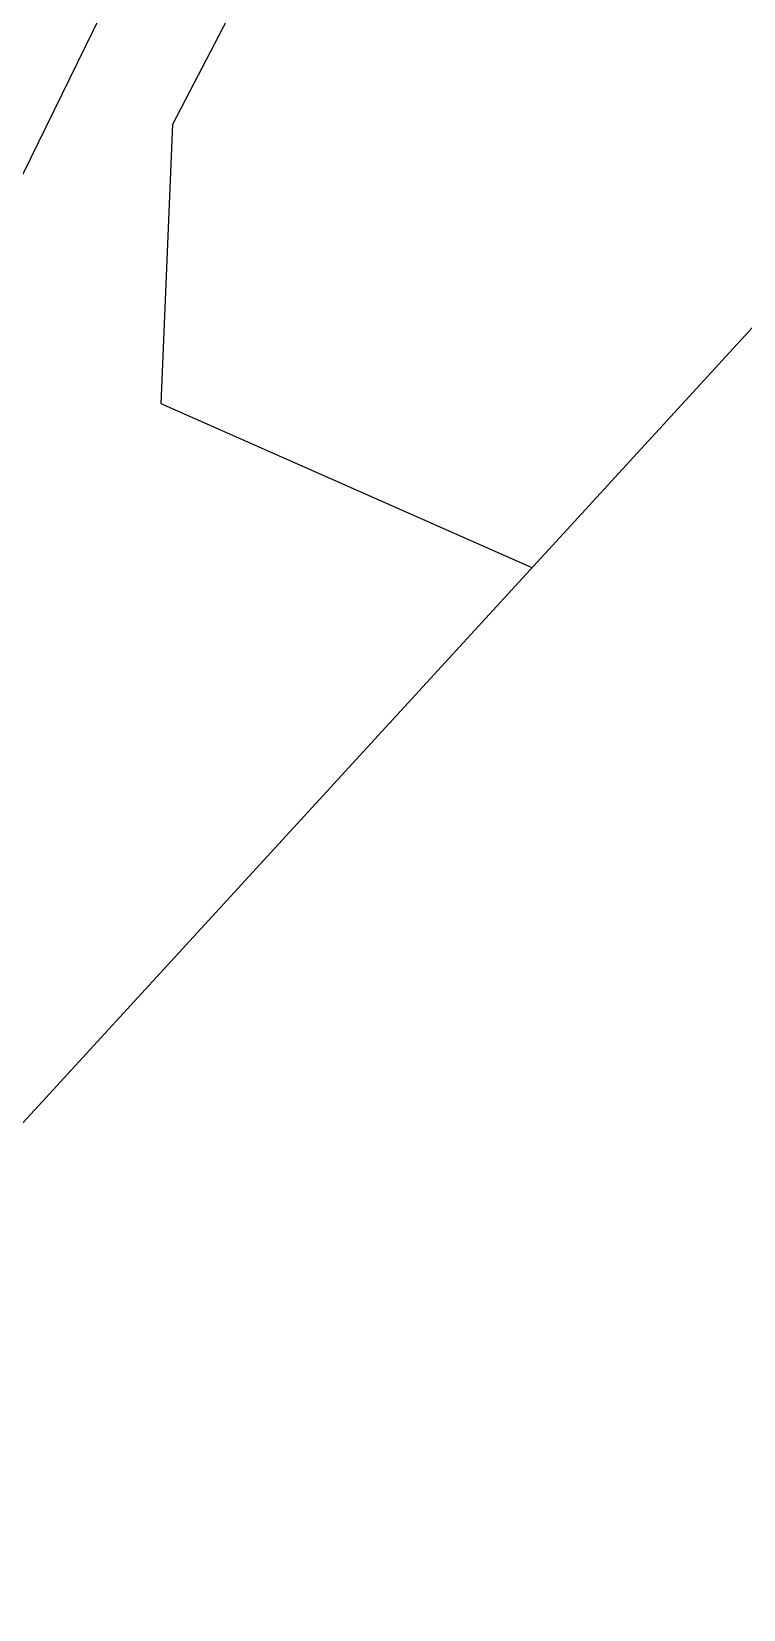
# Model space of a CAD drawing. Header units: inches. Extents: x 653559 to 669309, y 7245317 to 7256454.
# Drawn here: x 664513.6 to 664552.3, y 7252192 to 7252277.9 of the extents above; entities that cross this region are included whole.
import ezdxf

# ---------------------------------------------------------------- set-up
doc = ezdxf.new("R2010")
doc.units = ezdxf.units.IN
doc.header["$MEASUREMENT"] = 0
for name, color, linetype in [('Cauce', 5, 'Continuous'), ('Perimetral', 190, 'Continuous'), ('Reserva', 92, 'Continuous')]:
    doc.layers.add(name, color=color, linetype=linetype)

msp = doc.modelspace()

# ---------------------------------------------------------------- linework, layer by layer
at = {"layer": 'Cauce', "color": 160}
msp.add_polyline3d([(664497.53, 7252106.43, 0), (664492.48, 7252129.56, 0), (664489.98, 7252149.06, 0), (664489.09, 7252165.24, 0), (664489.35, 7252181.04, 0), (664490.57, 7252196.85, 0), (664493.46, 7252216.66, 0), (664496.92, 7252232.24, 0), (664505.76, 7252255.14, 0), (664518.66, 7252281.48, 0), (664525.95, 7252294.03, 0), (664535.08, 7252307.12, 0), (664545.16, 7252328.38, 0), (664554.04, 7252343.66, 0), (664577.86, 7252373.04, 0), (664638.02, 7252440.49, 0), (664655.17, 7252461.78, 0)], dxfattribs=at)
at = {"layer": 'Perimetral'}
msp.add_lwpolyline([(664490.323, 7252193.648), (665187.386, 7252953.235)], dxfattribs=at)
at = {"layer": 'Perimetral', "color": 200}
msp.add_polyline3d([(664497.53, 7252106.43, 0), (664492.48, 7252129.56, 0), (664491.121, 7252140.16, 0), (664489.98, 7252149.06, 0), (664489.09, 7252165.24, 0), (664489.35, 7252181.04, 0), (664490.323, 7252193.648, 0), (665187.386, 7252953.235, 0)], dxfattribs=at)
at = {"layer": 'Reserva', "transparency": 33554613}
msp.add_lwpolyline([(664465.149, 7252218.831), (664484.199, 7252241.056), (664494.253, 7252272.806), (664502.72, 7252290.268), (664508.012, 7252307.731), (664516.479, 7252322.018), (664531.295, 7252336.306), (664540.291, 7252335.248), (664549.816, 7252322.548), (664551.404, 7252308.26), (664543.466, 7252295.56), (664528.12, 7252286.035), (664521.241, 7252272.806), (664520.603, 7252257.611), (664540.824, 7252248.679)], dxfattribs=at)

doc.saveas('drawing.dxf')
